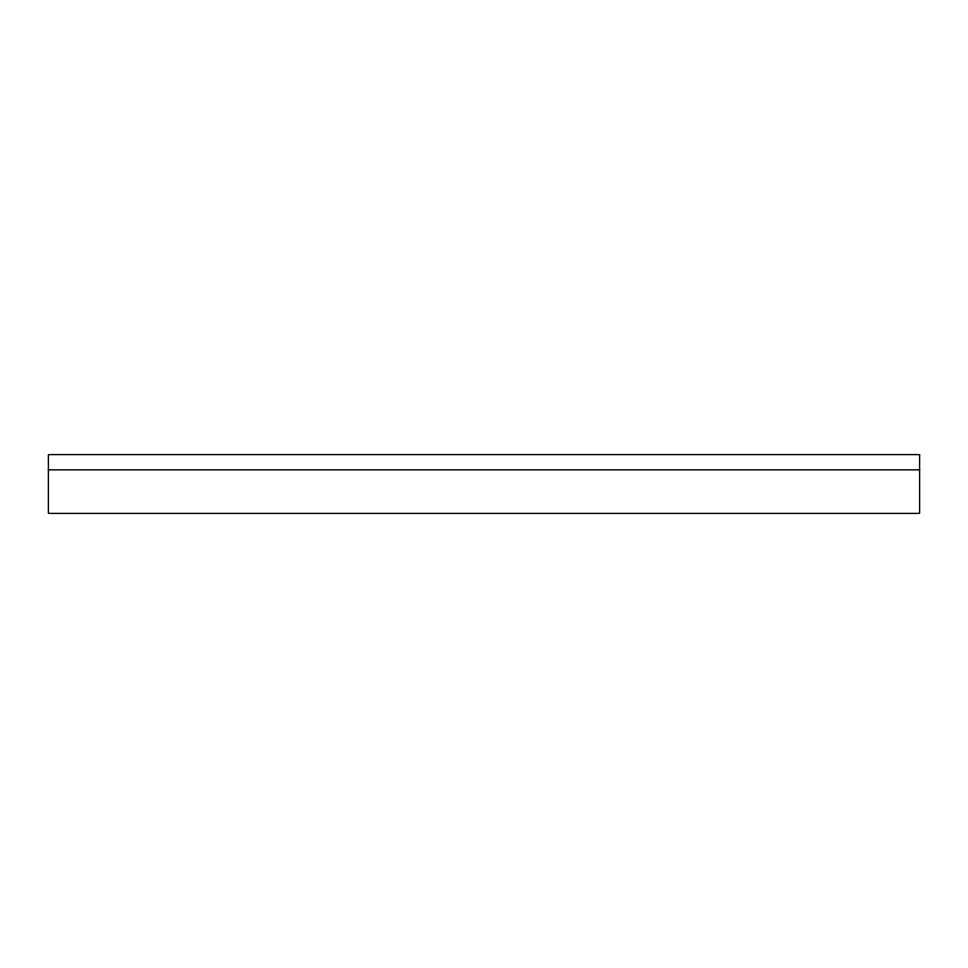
<?xml version="1.0" encoding="UTF-8"?>
<svg xmlns="http://www.w3.org/2000/svg" width="968" height="968" viewBox="0 0 968 968"><rect width="100%" height="100%" fill="white"/><g stroke="black" fill="none" stroke-linecap="round" stroke-linejoin="round"><path stroke-width="1.45" d="M48.4 469.843L919.6 469.843M919.6 454.597L48.4 454.597L48.4 513.403L919.6 513.403L919.6 454.597"/></g></svg>
